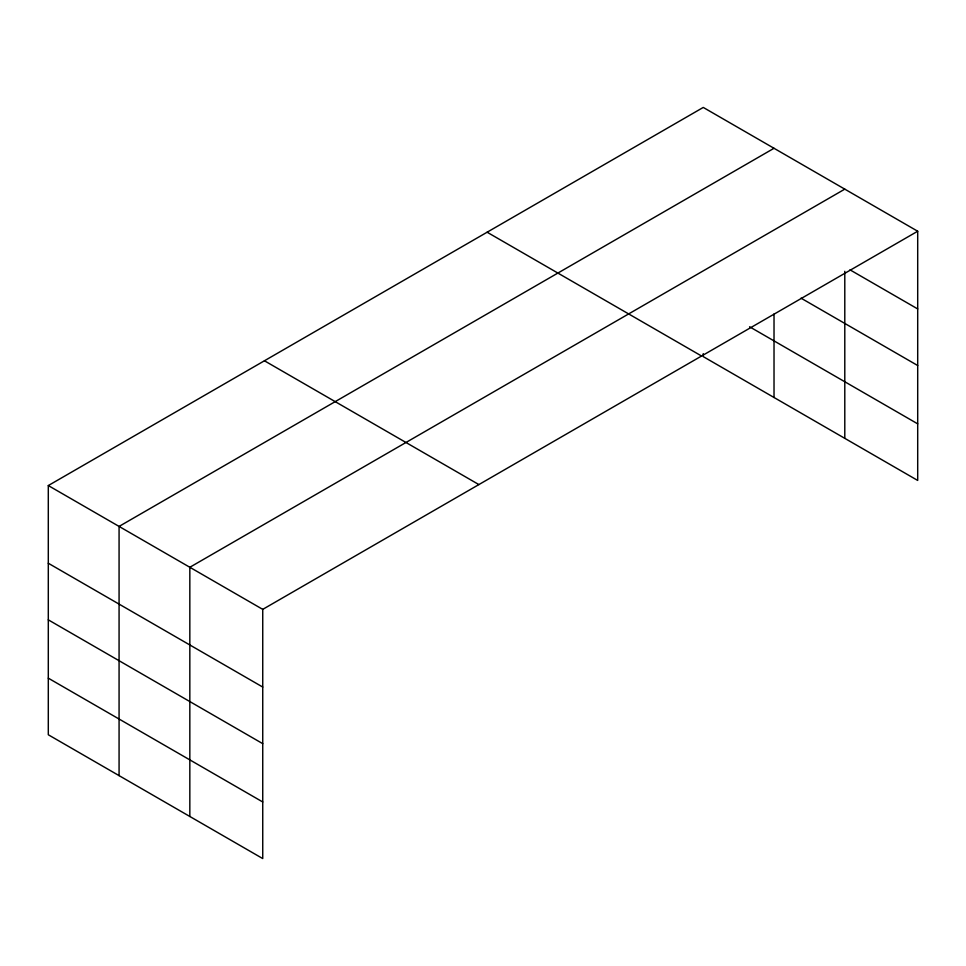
<?xml version="1.0" encoding="UTF-8"?>
<svg xmlns="http://www.w3.org/2000/svg" width="966" height="966" viewBox="0 0 966 966"><rect width="100%" height="100%" fill="white"/><g stroke="black" fill="none" stroke-linecap="round" stroke-linejoin="round"><path stroke-width="1.45" d="M844.791 271.301L844.791 438.347M703.26 353.653L703.26 356.635L917.7 480.44L917.7 231.236L703.26 107.431L48.3 485.56L48.3 734.764L262.74 858.569L262.74 609.365L48.3 485.56M774.02 148.281L119.072 526.422L119.072 775.626M844.791 189.143L189.831 567.271L189.831 816.475M262.74 609.365L917.7 231.236M849.995 269.84L917.7 308.927M801.043 298.168L917.7 365.522M749.58 326.774L917.7 423.845M487.118 232.214L701.57 356.019M264.43 360.777L478.882 484.582M48.3 563.25L262.74 687.055M48.3 619.846L262.74 743.663M48.3 678.168L262.74 801.973M774.02 313.974L774.02 397.485"/></g></svg>
